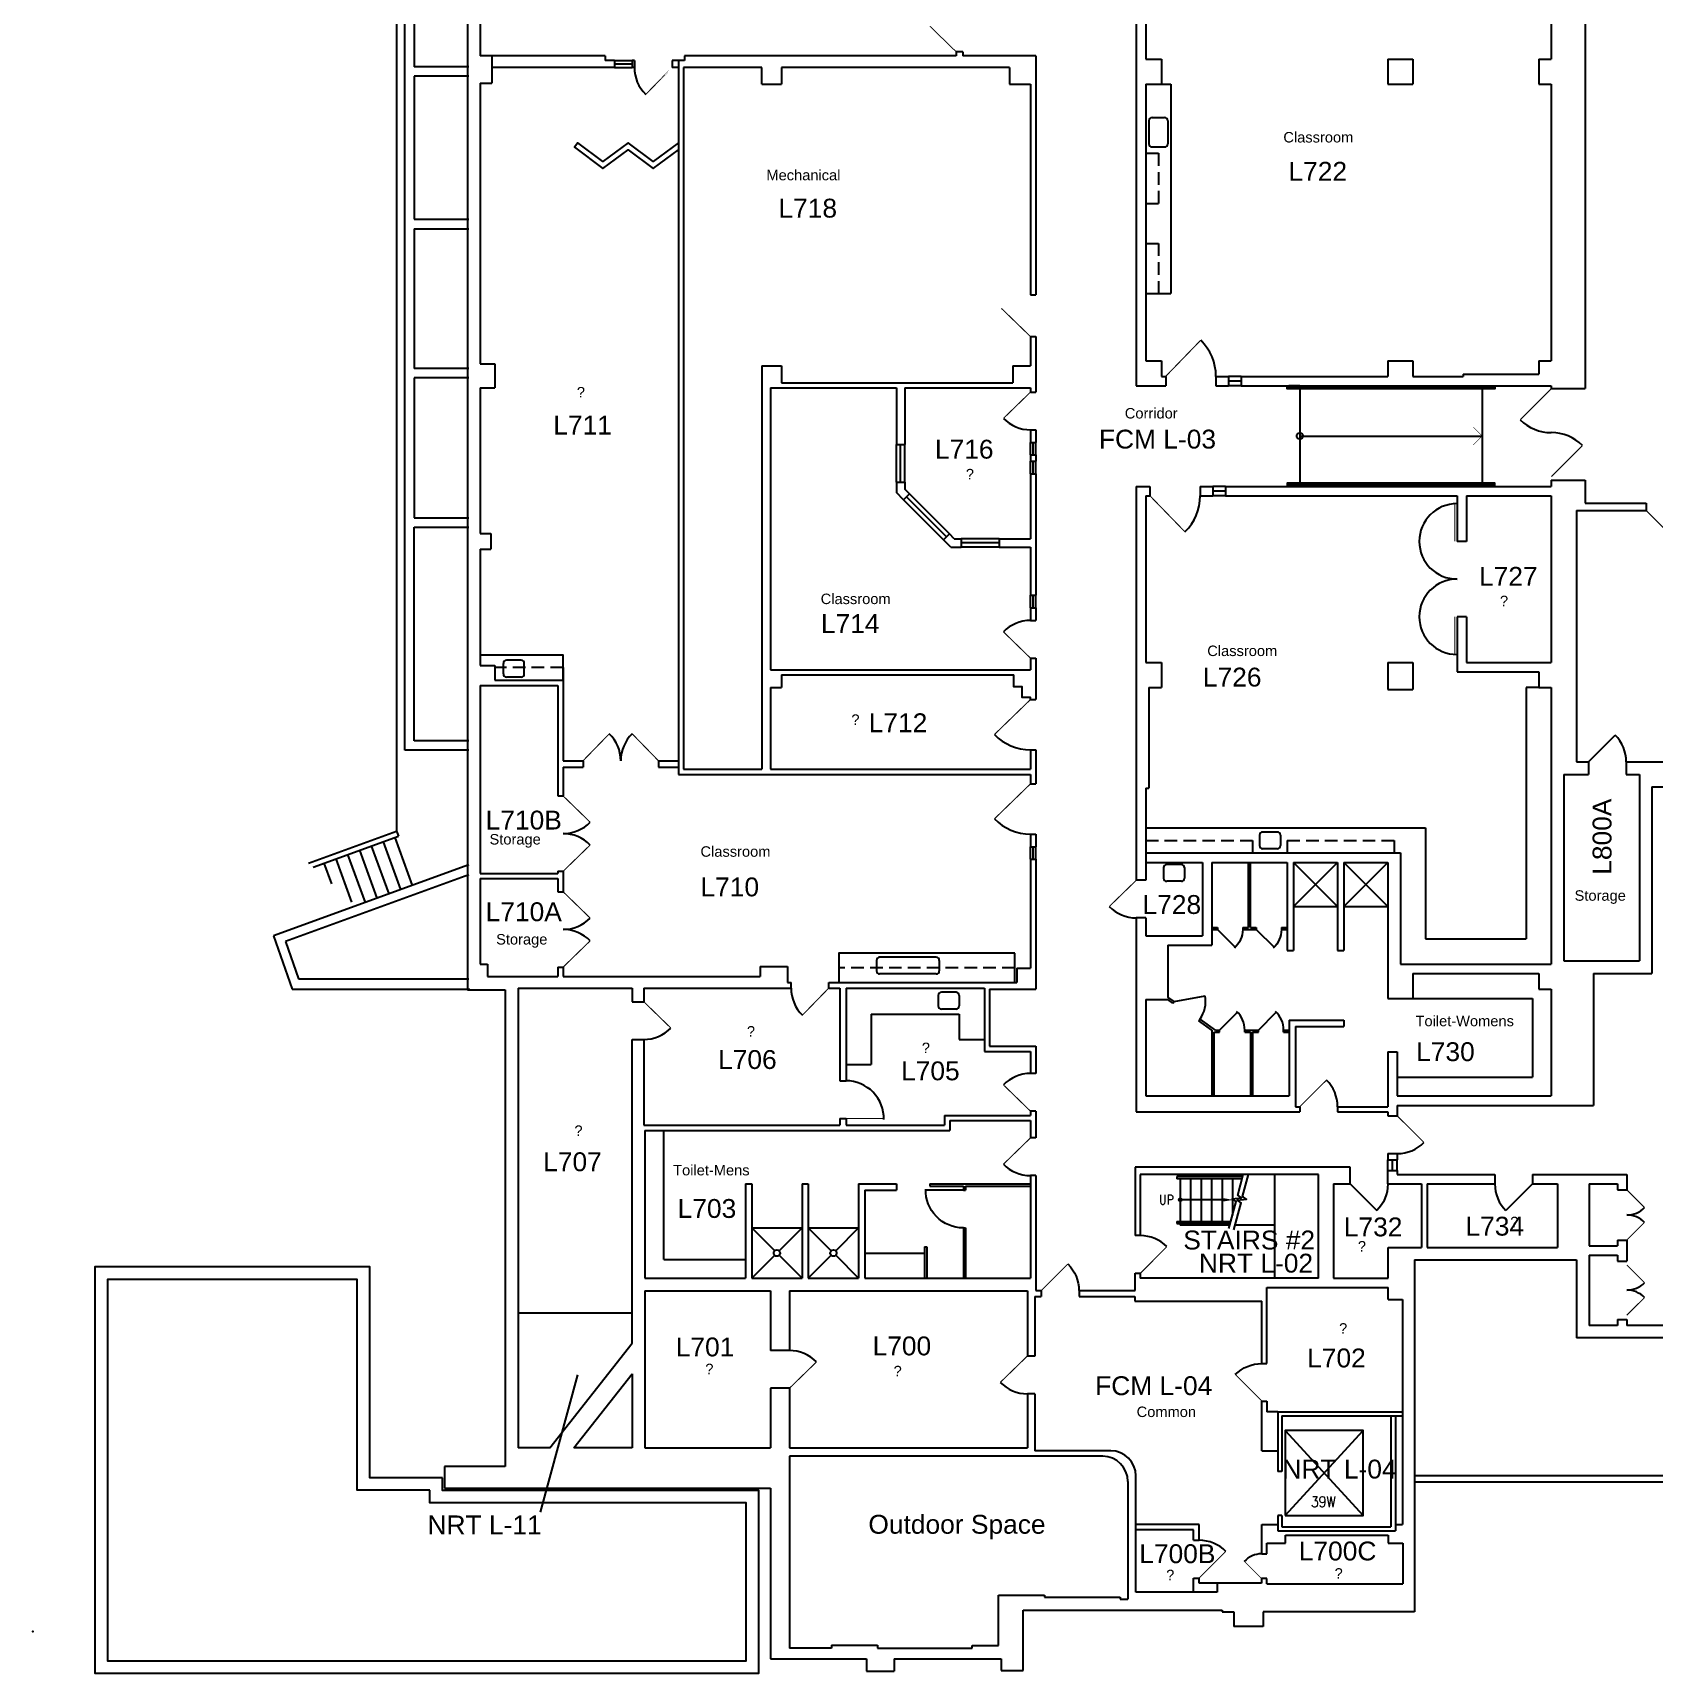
# Model space of a CAD drawing. Extents: x 1029 to 5193, y 49 to 3217.
# Drawn here: x 1032 to 2579, y 768 to 2334 of the extents above; entities that cross this region are included whole.
import ezdxf

# ---------------------------------------------------------------- set-up
doc = ezdxf.new("R2010")
doc.units = 0
doc.header["$LTSCALE"] = 96
doc.header["$MEASUREMENT"] = 0
doc.linetypes.add('HIDDEN2', pattern=[0.1875, 0.125, -0.0625])
doc.layers.get('0').update_dxf_attribs({"linetype": 'CONTINUOUS'})
for name, color, linetype in [('A-ANNO-TEXT', 4, 'CONTINUOUS'), ('A-ANNO-TEXT-CTC', 181, 'CONTINUOUS'), ('A-CASE-OVHD', 3, 'HIDDEN2'), ('A-DOOR', 2, 'CONTINUOUS'), ('A-FLOR-CASE', 3, 'CONTINUOUS'), ('A-FLOR-SHFT', 1, 'CONTINUOUS'), ('A-FLOR-STRS', 2, 'CONTINUOUS'), ('A-GLAZ', 2, 'CONTINUOUS'), ('A-WALL-FULL', 6, 'CONTINUOUS'), ('A-WALL-SILL', 1, 'CONTINUOUS'), ('L-EXTERIOR', 8, 'CONTINUOUS'), ('P-FIXT', 2, 'CONTINUOUS')]:
    doc.layers.add(name, color=color, linetype=linetype)
doc.layers.add('A-NPLT', color=15, linetype='CONTINUOUS', plot=False)
doc.styles.add('ARIAL', font='arial.ttf')
doc.styles.add('PP-FPLL-unverified$0$STANDARD', font='ROMANS.shx', dxfattribs={"width": 0.85})
doc.styles.get("Standard").update_dxf_attribs({"font": 'ROMANS.shx', "width": 0.85})

# ---------------------------------------------------------------- blocks, each defined once
blk = doc.blocks.new('45S1')
blk.add_line((-0.5, 0), (0.207, 0.707))
blk.add_arc((-0.5, 0), 1, 0, 47.72631)
blk = doc.blocks.new('PP-FPLL-unverified$0$90S1')
blk.add_line((-0.5, 0), (0.207, 0.707))
blk.add_arc((-0.5, 0), 1, 0, 45)
blk = doc.blocks.new('PP-FPLL-unverified$0$45S1')
blk.add_line((-0.5, 0), (0.207, 0.707))
blk.add_arc((-0.5, 0), 1, 0, 47.72631)
blk = doc.blocks.new('90S1')
blk.add_line((-0.5, 0), (-0.5, 1))
blk.add_arc((-0.5, 0), 1, 0, 91.707)
blk = doc.blocks.new('DOOR')
at = {"const_width": 0.0278}
blk.add_lwpolyline([(0, 0), (-0.707, 0.707)], dxfattribs=at)
blk.add_arc((0, 0), 1, 135, 180)

msp = doc.modelspace()

# ---------------------------------------------------------------- linework, layer by layer
at = {"layer": 'A-ANNO-TEXT'}
for p, q in [((2241, 1949.3), (2415, 1949.3)), ((2166.8, 1220.2), (2126.8, 1220.2))]:
    msp.add_line(p, q, dxfattribs=at)
at = {"layer": 'A-ANNO-TEXT', "const_width": 0.388}
msp.add_lwpolyline([(2406.5, 1957.8), (2415, 1949.3), (2406.5, 1940.8)], dxfattribs=at)
at = {"layer": 'A-ANNO-TEXT'}
for centre, radius in [((2241, 1949.3), 3), ((2126.8, 1220.2), 1.44)]:
    msp.add_circle(centre, radius, dxfattribs=at)
msp.add_solid([(2166.7, 1218.4), (2166.7, 1222), (2177.5, 1220.1)], dxfattribs=at)
at = {"layer": 'A-ANNO-TEXT-CTC'}
msp.add_line((1516.3, 922.1), (1552.1, 1053.2), dxfattribs=at)
at = {"layer": 'A-CASE-OVHD'}
for p, q in [((2094, 2219.3), (2106, 2219.3)), ((2106, 2219.3), (2106, 2171.3)), ((2094, 2171.3), (2106, 2171.3)), ((2094, 2133.3), (2106, 2133.3)), ((2106, 2133.3), (2106, 2085.3)), ((2094, 2085.3), (2106, 2085.3)), ((1538, 1728.3), (1538, 1716.3)), ((2094, 1563.3), (2196, 1563.3)), ((2196, 1563.3), (2196, 1551.3)), ((2229, 1563.3), (2331, 1563.3)), ((2229, 1563.3), (2229, 1551.3)), ((2331, 1563.3), (2331, 1551.3)), ((1969, 1441.8), (1801, 1441.8))]:
    msp.add_line(p, q, dxfattribs=at)
msp.add_lwpolyline([(1538, 1728.3), (1473, 1728.3)], dxfattribs=at)
at = {"layer": 'A-DOOR'}
msp.add_line((2516.5, 1638.3), (2542, 1663.8), dxfattribs=at)
for points, format in [([(1913, 2352.3, 0, 0, 0.223648), (1888, 2340.6, 0.9, 0.9, 0), (1913, 2316.3, 0, 0, 0)], "xyseb"), ([(1606, 2301.3, 0.202787), (1616.9, 2275.5, 0.202787)], "xyb"), ([(1984, 2084.3, 0, 0, 0.223648), (1956.3, 2071.2, 1, 1, 0), (1984, 2044.3, 0, 0, 0)], "xyseb"), ([(1958.2, 1966.2, 0.202787), (1984, 1955.3)], "xyb"), ([(2451.3, 1964.9, 0.198912), (2481, 1952.6)], "xyb"), ([(2510.7, 1940.3, 0.198912), (2481, 1952.6)], "xyb"), ([(1984, 1773.3, 0.202787), (1958.2, 1762.4)], "xyb"), ([(2059.2, 1500.2, 0.202787), (2085, 1489.3)], "xyb"), ([(1615, 1373.3, 0.202787), (1640.8, 1384.2)], "xyb"), ([(1844, 1296.7, 0.422967), (1808, 1333.8)], "xyb"), ([(1984, 1340.8, 0.202787), (1958.2, 1329.9)], "xyb"), ([(2277, 1309.1, 0.198912), (2266.5, 1334.5)], "xyb"), ([(2334, 1264.3, 0.198912), (2359.5, 1274.9)], "xyb"), ([(1958.2, 1254.2, 0.202787), (1984, 1243.3)], "xyb"), ([(2114.2, 1175.5, 0.198912), (2088.8, 1186)], "xyb"), ([(1779.8, 1065.4, 0.202787), (1754, 1076.3)], "xyb"), ([(1955.2, 1045.9, 0.202787), (1981, 1035)], "xyb"), ([(2204.5, 882.3, 0.196534), (2188, 875)], "xyb")]:
    msp.add_lwpolyline(points, format=format, dxfattribs=at)
at = {"layer": 'A-DOOR', "const_width": 1}
msp.add_lwpolyline([(1642, 2301.3), (1616.9, 2275.5)], close=True, dxfattribs=at)
at = {"layer": 'A-DOOR'}
for points, const_width in [([(2113, 2006.3), (2146.4, 2040.8)], 1), ([(1984, 1991.3), (1958.2, 1966.2)], 1), ([(2481, 1994.6), (2451.3, 1964.9)], 1.17), ([(2481, 1910.6), (2510.7, 1940.3)], 1.17), ([(2098, 1892.3), (2131.4, 1857.9)], 1), ([(2388.8, 1848.8), (2388.8, 1884.8)], 1), ([(2571.4, 1878.3), (2596.9, 1852.9)], 1), ([(2388.8, 1776.8), (2388.8, 1740.8)], 1), ([(1984, 1737.3), (1958.2, 1762.4)], 1), ([(1984, 1697.8), (1949.6, 1664.4)], 1), ([(1557, 1639.3), (1582.1, 1665.1)], 1), ([(1629, 1639.3), (1603.9, 1665.1)], 1), ([(1984, 1617.3), (1949.6, 1583.9)], 1), ([(1538, 1605.8), (1563.8, 1580.7)], 1), ([(1538, 1533.8), (1563.8, 1558.9)], 1), ([(2085, 1525.3), (2059.2, 1500.2)], 1), ([(1538, 1514.3), (1563.8, 1489.2)], 1), ([(1538, 1442.3), (1563.8, 1467.4)], 1), ([(1615, 1409.3), (1640.8, 1384.2)], 1), ([(1791.5, 1422.3), (1766.4, 1396.5)], 1), ([(2241, 1309.1), (2266.5, 1334.5)], 1), ([(1984, 1304.8), (1958.2, 1329.9)], 1), ([(2334, 1300.3), (2359.5, 1274.9)], 1), ([(1808, 1297.8), (1844, 1297.8)], 1), ([(1984, 1279.3), (1958.2, 1254.2)], 1), ([(2553, 1229.7), (2570, 1212.8)], 1), ([(2553, 1181.7), (2570, 1198.7)], 1), ([(2088.8, 1150), (2114.2, 1175.5)], 1), ([(2553, 1158), (2570, 1141)], 1), ([(2553, 1110), (2570, 1126.9)], 1), ([(1754, 1040.3), (1779.8, 1065.4)], 1), ([(1981, 1071), (1955.2, 1045.9)], 1), ([(2204.5, 858.5), (2187.6, 875.4)], 0.662)]:
    msp.add_lwpolyline(points, dxfattribs=dict(at, const_width=const_width))
for centre, radius, start, end in [((2113, 2006.3), 48, 0, 45.8535), ((2098, 1892.3), 48, 314.1465, 0), ((2391, 1848.8), 36, 90, 270), ((2391, 1776.8), 36, 90, 270), ((1557, 1639.3), 36, 0, 45.8535), ((1629, 1639.3), 36, 134.1465, 180), ((1984, 1697.8), 48, 224.1465, 270), ((2516.5, 1638.3), 36, 0, 45), ((1984, 1617.3), 48, 224.1465, 270), ((1538, 1605.8), 36, 270, 315.8535), ((1538, 1533.8), 36, 44.1465, 90), ((1538, 1514.3), 36, 270, 315.8535), ((1538, 1442.3), 36, 44.1465, 90), ((1791.5, 1422.3), 36, 180, 225.8535), ((2553, 1229.7), 24, 270, 315), ((2553, 1181.7), 24, 45, 90), ((2553, 1158), 24, 270, 315), ((2553, 1110), 24, 45, 90)]:
    msp.add_arc(centre, radius, start, end, dxfattribs=at)
at = {"layer": 'A-FLOR-CASE'}
for p, q in [((2109, 2285.3), (2118, 2285.3)), ((2118, 2285.3), (2118, 2085.3)), ((2094, 2085.3), (2118, 2085.3)), ((2457, 1709.3), (2457, 1469.3)), ((2469, 1709.3), (2457, 1709.3)), ((2094, 1575.3), (2361, 1575.3)), ((2361, 1575.3), (2361, 1469.3)), ((2361, 1469.3), (2457, 1469.3)), ((2349, 1412.3), (2463, 1412.3)), ((2463, 1412.3), (2463, 1337.3)), ((1832, 1397.3), (1916, 1397.3)), ((1832, 1397.3), (1832, 1349.3)), ((1916, 1397.3), (1916, 1373.3)), ((1916, 1373.3), (1940, 1373.3)), ((1808, 1349.3), (1832, 1349.3)), ((2334, 1337.3), (2463, 1337.3)), ((1634, 1163.3), (1634, 1286.3)), ((1634, 1163.3), (1712, 1163.3)), ((1826, 1169.3), (1883, 1169.3))]:
    msp.add_line(p, q, dxfattribs=at)
msp.add_lwpolyline([(1538, 1716.3), (1538, 1740.3), (1459, 1740.3)], dxfattribs=at)
msp.add_lwpolyline([(1969, 1455.8), (1801, 1455.8), (1801, 1427.8), (1969, 1427.8)], close=True, dxfattribs=at)
at = {"layer": 'A-FLOR-SHFT'}
for p, q in [((2226.9, 999.9), (2301.6, 918.9)), ((2226.9, 918.9), (2301.6, 999.9))]:
    msp.add_line(p, q, dxfattribs=at)
msp.add_lwpolyline([(2226.9, 918.9), (2301.6, 918.9), (2301.6, 999.9), (2226.9, 999.9)], close=True, dxfattribs=at)
at = {"layer": 'A-FLOR-STRS'}
for p, q in [((2241, 1997.3), (2241, 1901.3)), ((2415, 1997.3), (2415, 1901.3)), ((2123.8, 1242.3), (2123.8, 1240.3)), ((2186.4, 1242.3), (2123.8, 1242.3)), ((2185.9, 1240.3), (2123.8, 1240.3)), ((2126.8, 1244.3), (2126.8, 1242.3)), ((2126.8, 1240.3), (2126.8, 1199.5)), ((2136.8, 1244.3), (2136.8, 1242.3)), ((2136.8, 1240.3), (2136.8, 1199.5)), ((2146.8, 1244.3), (2146.8, 1242.3)), ((2146.8, 1240.3), (2146.8, 1199.5)), ((2156.8, 1244.3), (2156.8, 1242.3)), ((2156.8, 1240.3), (2156.8, 1199.5)), ((2166.8, 1244.3), (2166.8, 1242.3)), ((2166.8, 1240.3), (2166.8, 1199.5)), ((2176.8, 1244.3), (2176.8, 1242.3)), ((2176.8, 1240.3), (2176.8, 1205.5)), ((2216.8, 1244.3), (2216.8, 1145.3)), ((2186.8, 1223), (2186.8, 1223.8)), ((2123.8, 1199.5), (2123.8, 1197.5)), ((2123.8, 1199.5), (2175.1, 1199.5)), ((2123.8, 1197.5), (2174.7, 1197.5)), ((2126.8, 1197.5), (2126.8, 1196)), ((2174.3, 1196), (2126.8, 1196)), ((2136.8, 1197.5), (2136.8, 1196)), ((2146.8, 1197.5), (2146.8, 1196)), ((2156.8, 1197.5), (2156.8, 1196)), ((2166.8, 1197.5), (2166.8, 1196)), ((2216.8, 1196), (2179.3, 1196))]:
    msp.add_line(p, q, dxfattribs=at)
for points in [[(2427, 1997.3), (2427, 1994.3), (2229, 1994.3), (2229, 1997.3), (2229, 1997.3)], [(2241, 1997.3), (2230.5, 1997.3), (2230.5, 1995.8), (2425.5, 1995.8), (2425.5, 1997.3)], [(2427, 1901.3), (2427, 1904.3), (2229, 1904.3), (2229, 1901.3), (2229, 1901.3)], [(2241, 1901.3), (2230.5, 1901.3), (2230.5, 1902.8), (2425.5, 1902.8), (2425.5, 1901.3)], [(2173.4, 1192.8), (2180.2, 1218.7), (2176.6, 1221.2), (2185.4, 1222), (2181.8, 1224.5), (2186.9, 1244.3)], [(2178.1, 1191.4), (2184.9, 1217.3), (2181.3, 1219.8), (2190, 1220.7), (2186.4, 1223.2), (2192, 1244.3)]]:
    msp.add_lwpolyline(points, dxfattribs=at)
at = {"layer": 'A-GLAZ'}
for p, q in [((1587, 2304.6), (1604, 2304.6)), ((2185, 2001.8), (2173, 2001.8)), ((1986.5, 1931.3), (1986.5, 1943.3)), ((1860, 1905.3), (1860, 1941.3)), ((1986.5, 1913.3), (1986.5, 1925.3)), ((2170, 1896.8), (2158, 1896.8)), ((1903.9, 1853), (1865.7, 1891.2)), ((1954, 1847.3), (1918, 1847.3)), ((1986.5, 1785.3), (1986.5, 1797.3)), ((1986.5, 1545.3), (1986.5, 1557.3)), ((2329.5, 1248.3), (2329.5, 1258.3))]:
    msp.add_line(p, q, dxfattribs=at)
at = {"layer": 'A-NPLT'}
msp.add_point((1032, 808), dxfattribs=at)
at = {"layer": 'A-WALL-FULL'}
for p, q in [((2513.2, 2557.6), (2513.2, 1994.6)), ((1446.8, 2549.8), (1446.8, 1420.5)), ((1459, 2521.3), (1459, 2312.3)), ((2085, 2415.8), (2085, 1997.3)), ((2094, 2415.8), (2094, 2309.3)), ((2481, 2415.8), (2481, 2309.3)), ((1470, 2312.3), (1459, 2312.3)), ((1470, 2312.3), (1470, 2286.3)), ((1578, 2312.3), (1470, 2312.3)), ((1578, 2312.3), (1578, 2307.8)), ((1587, 2307.8), (1578, 2307.8)), ((1587, 2307.8), (1587, 2301.3)), ((1604, 2307.8), (1604, 2301.3)), ((1606, 2307.8), (1604, 2307.8)), ((1606, 2307.8), (1606, 2301.3)), ((1642, 2307.8), (1642, 2301.3)), ((1648, 2307.8), (1642, 2307.8)), ((1648, 2307.8), (1648, 1626.3)), ((1654, 2307.8), (1648, 2307.8)), ((1654, 2312.3), (1654, 2307.8)), ((1913, 2312.3), (1654, 2312.3)), ((1919.5, 2316.3), (1913, 2316.3)), ((1913, 2316.3), (1913, 2312.3)), ((1919.5, 2316.3), (1919.5, 2312.3)), ((1989, 2312.3), (1919.5, 2312.3)), ((1989, 2312.3), (1989, 2084.3)), ((2094, 2309.3), (2109, 2309.3)), ((2109, 2309.3), (2109, 2285.3)), ((2325, 2309.3), (2325, 2285.3)), ((2325, 2309.3), (2349, 2309.3)), ((2349, 2309.3), (2349, 2285.3)), ((2469, 2309.3), (2481, 2309.3)), ((2469, 2309.3), (2469, 2285.3)), ((1587, 2301.3), (1470, 2301.3)), ((1606, 2301.3), (1604, 2301.3)), ((1648, 2301.3), (1642, 2301.3)), ((1653, 2301.3), (1653, 1631.3)), ((1727.5, 2301.3), (1653, 2301.3)), ((1727.5, 2285.3), (1727.5, 2301.3)), ((1746.5, 2301.3), (1746.5, 2285.3)), ((1964, 2301.3), (1746.5, 2301.3)), ((1964, 2301.3), (1964, 2285.3)), ((1459, 2286.3), (1470, 2286.3)), ((1459, 2286.3), (1459, 2018.3)), ((1727.5, 2285.3), (1746.5, 2285.3)), ((1964, 2285.3), (1984, 2285.3)), ((1984, 2285.3), (1984, 2084.3)), ((2094, 2285.3), (2109, 2285.3)), ((2094, 2285.3), (2094, 2021.3)), ((2325, 2285.3), (2349, 2285.3)), ((2469, 2285.3), (2481, 2285.3)), ((2481, 2285.3), (2481, 2021.3)), ((1984, 2084.3), (1989, 2084.3)), ((1984, 2044.3), (1989, 2044.3)), ((1984, 2044.3), (1984, 2016.3)), ((1989, 2044.3), (1989, 1991.3)), ((2094, 2021.3), (2109, 2021.3)), ((2109, 2021.3), (2109, 2006.3)), ((2325, 2021.3), (2349, 2021.3)), ((2325, 2021.3), (2325, 2006.3)), ((2349, 2021.3), (2349, 2006.3)), ((2469, 2021.3), (2469, 2008.3)), ((2469, 2021.3), (2481, 2021.3)), ((1459, 2018.3), (1473, 2018.3)), ((1473, 2018.3), (1473, 1995.3)), ((1727.5, 2016.3), (1746.5, 2016.3)), ((1727.5, 2016.3), (1727.5, 1631.3)), ((1746.5, 2016.3), (1746.5, 2000.3)), ((1967, 2016.3), (1967, 2000.3)), ((1967, 2016.3), (1984, 2016.3)), ((2109, 2006.3), (2113, 2006.3)), ((2113, 2006.3), (2113, 1997.3)), ((2161, 2006.3), (2161, 1997.3)), ((2161, 2006.3), (2173, 2006.3)), ((2173, 2006.3), (2173, 1997.3)), ((2185, 2006.3), (2185, 1997.3)), ((2185, 2006.3), (2325, 2006.3)), ((2349, 2006.3), (2397, 2006.3)), ((2397, 2008.3), (2397, 2006.3)), ((2397, 2008.3), (2469, 2008.3)), ((1459, 1995.3), (1473, 1995.3)), ((1459, 1995.3), (1459, 1856.3)), ((1736, 1995.3), (1856, 1995.3)), ((1736, 1995.3), (1736, 1726.3)), ((1746.5, 2000.3), (1967, 2000.3)), ((1856, 1995.3), (1856, 1941.3)), ((1864, 1995.3), (1864, 1941.3)), ((1864, 1995.3), (1984, 1995.3)), ((1984, 1995.3), (1984, 1991.3)), ((1984, 1991.3), (1989, 1991.3)), ((2085, 1997.3), (2113, 1997.3)), ((2161, 1997.3), (2173, 1997.3)), ((2185, 1997.3), (2481, 1997.3)), ((2481, 1997.3), (2481, 1994.6)), ((2481, 1994.6), (2513.2, 1994.6)), ((1984, 1955.3), (1989, 1955.3)), ((1984, 1955.3), (1984, 1943.3)), ((1984, 1943.3), (1989, 1943.3)), ((1989, 1955.3), (1989, 1943.3)), ((1856, 1941.3), (1864, 1941.3)), ((1984, 1931.3), (1989, 1931.3)), ((1984, 1931.3), (1984, 1925.3)), ((1989, 1931.3), (1989, 1925.3)), ((1984, 1925.3), (1989, 1925.3)), ((1984, 1913.3), (1989, 1913.3)), ((1984, 1913.3), (1984, 1851.3)), ((1989, 1913.3), (1989, 1797.3)), ((1856, 1905.3), (1864, 1905.3)), ((1856, 1905.3), (1856, 1895.3)), ((1862.9, 1888.4), (1856, 1895.3)), ((1864, 1905.3), (1864, 1898.6)), ((1868.6, 1894.1), (1864, 1898.6)), ((2085, 1901.3), (2085, 1525.3)), ((2085, 1901.3), (2098, 1901.3)), ((2098, 1901.3), (2098, 1892.3)), ((2146, 1901.3), (2146, 1892.3)), ((2146, 1901.3), (2158, 1901.3)), ((2158, 1901.3), (2158, 1892.3)), ((2170, 1901.3), (2170, 1892.3)), ((2170, 1901.3), (2481, 1901.3)), ((2481, 1907.3), (2481, 1901.3)), ((2481, 1907.3), (2513.2, 1907.3)), ((2513.2, 1907.3), (2513.2, 1885.3)), ((1868.6, 1894.1), (1862.9, 1888.4)), ((2094, 1892.3), (2098, 1892.3)), ((2094, 1892.3), (2094, 1733.3)), ((2146, 1892.3), (2158, 1892.3)), ((2170, 1892.3), (2391, 1892.3)), ((2391, 1892.3), (2391, 1848.8)), ((2400, 1892.3), (2400, 1848.8)), ((2400, 1892.3), (2481, 1892.3)), ((2481, 1892.3), (2481, 1733.3)), ((2513.2, 1885.3), (2571.4, 1885.3)), ((2571.4, 1885.3), (2571.4, 1878.3)), ((2505, 1878.3), (2571.4, 1878.3)), ((2505, 1878.3), (2505, 1638.3)), ((1459, 1856.3), (1469, 1856.3)), ((1469, 1856.3), (1469, 1841.3)), ((1906.7, 1855.9), (1901.1, 1850.2)), ((1908, 1843.3), (1901.1, 1850.2)), ((1911.3, 1851.3), (1906.7, 1855.9)), ((1911.3, 1851.3), (1918, 1851.3)), ((1918, 1851.3), (1918, 1843.3)), ((1954, 1851.3), (1984, 1851.3)), ((1954, 1851.3), (1954, 1843.3)), ((2400, 1848.8), (2391, 1848.8)), ((1459, 1841.3), (1469, 1841.3)), ((1459, 1841.3), (1459, 1730.3)), ((1908, 1843.3), (1918, 1843.3)), ((1954, 1843.3), (1984, 1843.3)), ((1984, 1843.3), (1984, 1797.3)), ((1984, 1797.3), (1989, 1797.3)), ((1984, 1785.3), (1989, 1785.3)), ((1984, 1785.3), (1984, 1773.3)), ((1989, 1785.3), (1989, 1773.3)), ((1984, 1773.3), (1989, 1773.3)), ((2400, 1776.8), (2391, 1776.8)), ((2391, 1776.8), (2391, 1724.3)), ((2400, 1776.8), (2400, 1733.3)), ((1459, 1730.3), (1473, 1730.3)), ((1473, 1730.3), (1473, 1716.3)), ((1736, 1726.3), (1984, 1726.3)), ((1984, 1737.3), (1989, 1737.3)), ((1984, 1737.3), (1984, 1726.3)), ((1989, 1737.3), (1989, 1697.8)), ((2094, 1733.3), (2109, 1733.3)), ((2109, 1733.3), (2109, 1709.3)), ((2325, 1733.3), (2325, 1707.3)), ((2325, 1733.3), (2349, 1733.3)), ((2349, 1733.3), (2349, 1707.3)), ((2391, 1724.3), (2469, 1724.3)), ((2400, 1733.3), (2481, 1733.3)), ((2469, 1724.3), (2469, 1709.3)), ((1459, 1711.3), (1459, 1531.8)), ((1459, 1711.3), (1533, 1711.3)), ((1473, 1716.3), (1538, 1716.3)), ((1533, 1711.3), (1533, 1605.8)), ((1538, 1716.3), (1538, 1639.3)), ((1736, 1709.3), (1746.5, 1709.3)), ((1736, 1709.3), (1736, 1631.3)), ((1746.5, 1721.3), (1746.5, 1709.3)), ((1746.5, 1721.3), (1968, 1721.3)), ((2097, 1709.3), (2109, 1709.3)), ((2097, 1709.3), (2097, 1613.3)), ((2325, 1707.3), (2349, 1707.3)), ((2469, 1709.3), (2481, 1709.3)), ((2481, 1709.3), (2481, 1445.3)), ((1984, 1697.8), (1989, 1697.8)), ((1984, 1649.8), (1984, 1631.3)), ((1984, 1649.8), (1989, 1649.8)), ((1989, 1649.8), (1989, 1617.3)), ((1538, 1639.3), (1557, 1639.3)), ((1538, 1633.3), (1557, 1633.3)), ((1538, 1633.3), (1538, 1605.8)), ((1557, 1639.3), (1557, 1633.3)), ((1629, 1639.3), (1629, 1633.3)), ((1629, 1639.3), (1648, 1639.3)), ((1629, 1633.3), (1648, 1633.3)), ((1653, 1631.3), (1727.5, 1631.3)), ((1736, 1631.3), (1984, 1631.3)), ((2505, 1638.3), (2516.5, 1638.3)), ((2516.5, 1638.3), (2516.5, 1626.3)), ((2552.5, 1638.3), (3034, 1638.3)), ((2552.5, 1638.3), (2552.5, 1626.3)), ((1648, 1626.3), (1984, 1626.3)), ((1984, 1626.3), (1984, 1617.3)), ((1984, 1617.3), (1989, 1617.3)), ((2094, 1613.3), (2094, 1538.3)), ((2094, 1613.3), (2097, 1613.3)), ((2493, 1626.3), (2516.5, 1626.3)), ((2493, 1626.3), (2493, 1448.3)), ((2552.5, 1626.3), (2565, 1626.3)), ((2565, 1626.3), (2565, 1448.3)), ((2577, 1614.3), (3007.2, 1614.3)), ((2577, 1614.3), (2577, 1436.3)), ((1533, 1605.8), (1538, 1605.8)), ((1984, 1569.3), (1989, 1569.3)), ((1984, 1569.3), (1984, 1557.3)), ((1989, 1569.3), (1989, 1557.3)), ((1984, 1557.3), (1989, 1557.3)), ((2094, 1551.3), (2337, 1551.3)), ((2337, 1551.3), (2337, 1445.3)), ((1984, 1545.3), (1989, 1545.3)), ((1984, 1545.3), (1984, 1441.3)), ((1989, 1545.3), (1989, 1421.3)), ((2094, 1542.3), (2148, 1542.3)), ((2094, 1542.3), (2094, 1525.3)), ((2148, 1542.3), (2148, 1472.3)), ((2157, 1542.3), (2157, 1463.3)), ((2157, 1542.3), (2229, 1542.3)), ((2192, 1480.3), (2192, 1542.3)), ((2194, 1480.3), (2194, 1542.3)), ((2229, 1542.3), (2229, 1458.3)), ((2235, 1542.3), (2235, 1458.3)), ((2235, 1542.3), (2277, 1542.3)), ((2277, 1542.3), (2277, 1458.3)), ((2283, 1542.3), (2283, 1458.3)), ((2283, 1542.3), (2325, 1542.3)), ((2325, 1542.3), (2325, 1412.3)), ((1459, 1531.8), (1533, 1531.8)), ((1459, 1526.8), (1533, 1526.8)), ((1459, 1526.8), (1459, 1445.3)), ((1533, 1533.8), (1533, 1531.8)), ((1533, 1533.8), (1538, 1533.8)), ((1533, 1526.8), (1533, 1514.3)), ((1538, 1533.8), (1538, 1514.3)), ((2094, 1525.3), (2085, 1525.3)), ((1533, 1514.3), (1538, 1514.3)), ((2094, 1489.3), (2085, 1489.3)), ((2085, 1489.3), (2085, 1304.3)), ((2094, 1489.3), (2094, 1472.3)), ((2094, 1472.3), (2148, 1472.3)), ((2157, 1480.3), (2162.5, 1480.3)), ((2157, 1478.3), (2162.5, 1478.3)), ((2162.5, 1480.3), (2162.5, 1478.3)), ((2186.5, 1480.3), (2192, 1480.3)), ((2186.5, 1480.3), (2186.5, 1478.3)), ((2186.5, 1478.3), (2199.5, 1478.3)), ((2194, 1480.3), (2199.5, 1480.3)), ((2199.5, 1480.3), (2199.5, 1478.3)), ((2223.5, 1480.3), (2229, 1480.3)), ((2223.5, 1480.3), (2223.5, 1478.3)), ((2223.5, 1478.3), (2229, 1478.3)), ((2115, 1463.3), (2157, 1463.3)), ((2115, 1463.3), (2115, 1413.7)), ((2229, 1458.3), (2235, 1458.3)), ((2277, 1458.3), (2283, 1458.3)), ((1459, 1445.3), (1466, 1445.3)), ((1466, 1445.3), (1466, 1433.3)), ((1533, 1442.3), (1533, 1433.3)), ((1533, 1442.3), (1538, 1442.3)), ((1538, 1442.3), (1538, 1433.3)), ((1726, 1442.8), (1752, 1442.8)), ((1726, 1442.8), (1726, 1433.3)), ((1752, 1442.8), (1752, 1427.8)), ((1971, 1441.3), (1971, 1427.8)), ((1971, 1441.3), (1984, 1441.3)), ((2337, 1445.3), (2481, 1445.3)), ((2493, 1448.3), (2565, 1448.3)), ((1466, 1433.3), (1533, 1433.3)), ((1538, 1433.3), (1726, 1433.3)), ((1752, 1427.8), (1755.5, 1427.8)), ((1755.5, 1422.3), (1755.5, 1427.8)), ((1791.5, 1427.8), (1971, 1427.8)), ((1791.5, 1422.3), (1791.5, 1427.8)), ((2349, 1436.3), (2469, 1436.3)), ((2349, 1436.3), (2349, 1412.3)), ((2469, 1436.3), (2469, 1421.3)), ((2521.2, 1436.3), (2577, 1436.3)), ((2521.2, 1436.3), (2521.2, 1310.3)), ((1446.8, 1420.5), (1482.8, 1420.5)), ((1482.8, 1420.5), (1482.8, 965.5)), ((1495, 1422.3), (1495, 983.3)), ((1495, 1422.3), (1604, 1422.3)), ((1604, 1422.3), (1604, 1409.3)), ((1615, 1422.3), (1615, 1409.3)), ((1615, 1422.3), (1755.5, 1422.3)), ((1791.5, 1422.3), (1802, 1422.3)), ((1802, 1422.3), (1802, 1333.8)), ((1808, 1422.3), (1808, 1333.8)), ((1808, 1422.3), (1940, 1422.3)), ((1940, 1422.3), (1940, 1361.8)), ((1945, 1421.3), (1945, 1366.8)), ((1945, 1421.3), (1989, 1421.3)), ((2094, 1411.3), (2115, 1411.3)), ((2094, 1411.3), (2094, 1319.3)), ((2121.1, 1409.5), (2115, 1413.7)), ((2119.9, 1407.9), (2115, 1411.3)), ((2119.9, 1407.9), (2121.1, 1409.5)), ((2325, 1412.3), (2349, 1412.3)), ((2469, 1421.3), (2481, 1421.3)), ((2481, 1421.3), (2481, 1319.3)), ((1604, 1409.3), (1615, 1409.3)), ((2144.6, 1390.9), (2145.8, 1392.5)), ((2157, 1382.3), (2144.6, 1390.9)), ((2160.5, 1382.3), (2145.8, 1392.5)), ((2157, 1382.3), (2157, 1319.3)), ((2159, 1380.3), (2164.5, 1380.3)), ((2159, 1380.3), (2159, 1319.3)), ((2160.5, 1382.3), (2164.5, 1382.3)), ((2164.5, 1380.3), (2164.5, 1382.3)), ((2188.5, 1382.3), (2201.5, 1382.3)), ((2188.5, 1380.3), (2188.5, 1382.3)), ((2188.5, 1380.3), (2194, 1380.3)), ((2194, 1380.3), (2194, 1319.3)), ((2196, 1380.3), (2201.5, 1380.3)), ((2196, 1380.3), (2196, 1319.3)), ((2201.5, 1380.3), (2201.5, 1382.3)), ((2225.5, 1382.3), (2231, 1382.3)), ((2225.5, 1380.3), (2225.5, 1382.3)), ((2225.5, 1380.3), (2231, 1380.3)), ((2231, 1391.8), (2283, 1391.8)), ((2231, 1391.8), (2231, 1319.3)), ((2237, 1385.8), (2283, 1385.8)), ((2237, 1385.8), (2237, 1309.1)), ((2283, 1391.8), (2283, 1385.8)), ((1604, 1083.2), (1604, 1373.3)), ((1604, 1373.3), (1615, 1373.3)), ((1615, 1373.3), (1615, 1291.3)), ((1945, 1366.8), (1989, 1366.8)), ((1989, 1366.8), (1989, 1340.8)), ((1940, 1361.8), (1984, 1361.8)), ((1984, 1361.8), (1984, 1340.8)), ((2325, 1361.3), (2325, 1309.1)), ((2325, 1361.3), (2334, 1361.3)), ((2334, 1361.3), (2334, 1319.3)), ((1802, 1333.8), (1808, 1333.8)), ((1989, 1340.8), (1984, 1340.8)), ((2094, 1319.3), (2231, 1319.3)), ((2334, 1319.3), (2481, 1319.3)), ((1902, 1300.8), (1984, 1300.8)), ((1902, 1300.8), (1902, 1291.3)), ((1989, 1304.8), (1984, 1304.8)), ((1984, 1304.8), (1984, 1300.8)), ((1989, 1304.8), (1989, 1279.3)), ((2085, 1304.3), (2241, 1304.3)), ((2237, 1309.1), (2241, 1309.1)), ((2241, 1309.1), (2241, 1304.3)), ((2277, 1309.1), (2325, 1309.1)), ((2277, 1309.1), (2277, 1304.3)), ((2277, 1304.3), (2325, 1304.3)), ((2325, 1304.3), (2325, 1300.3)), ((2325, 1300.3), (2334, 1300.3)), ((2334, 1310.3), (2334, 1300.3)), ((2334, 1310.3), (2521.2, 1310.3)), ((1615, 1291.3), (1802, 1291.3)), ((1616, 1286.3), (1907, 1286.3)), ((1616, 1286.3), (1616, 1145.3)), ((1802, 1297.8), (1808, 1297.8)), ((1802, 1297.8), (1802, 1291.3)), ((1808, 1297.8), (1808, 1291.3)), ((1808, 1291.3), (1902, 1291.3)), ((1907, 1295.8), (1984, 1295.8)), ((1907, 1295.8), (1907, 1286.3)), ((1984, 1295.8), (1984, 1279.3)), ((1989, 1279.3), (1984, 1279.3)), ((2325, 1264.3), (2334, 1264.3)), ((2325, 1264.3), (2325, 1258.3)), ((2325, 1258.3), (2334, 1258.3)), ((2334, 1264.3), (2334, 1258.3)), ((1989, 1243.3), (1984, 1243.3)), ((1984, 1243.3), (1984, 1145.3)), ((1989, 1243.3), (1989, 1133.5)), ((2289, 1251.2), (2083.8, 1251.2)), ((2083.8, 1251.2), (2083.8, 1186)), ((2088.8, 1244.3), (2088.8, 1186)), ((2258.8, 1244.3), (2088.8, 1244.3)), ((2258.8, 1145.3), (2258.8, 1244.3)), ((2289, 1235.3), (2289, 1251.2)), ((2325, 1248.3), (2334, 1248.3)), ((2325, 1235.3), (2325, 1248.3)), ((2334, 1248.3), (2334, 1244.3)), ((2334, 1244.3), (2427.1, 1244.3)), ((2427.1, 1244.3), (2427.1, 1235.3)), ((2463.1, 1244.3), (2553, 1244.3)), ((2463.1, 1244.3), (2463.1, 1235.3)), ((2553, 1244.3), (2553, 1229.7)), ((1712, 1235.3), (1712, 1145.3)), ((1712, 1235.3), (1718, 1235.3)), ((1718, 1235.3), (1718, 1145.3)), ((1766, 1235.3), (1766, 1145.3)), ((1766, 1235.3), (1772, 1235.3)), ((1772, 1235.3), (1772, 1145.3)), ((1820, 1235.3), (1820, 1145.3)), ((1820, 1235.3), (1856, 1235.3)), ((1826, 1229.3), (1826, 1145.3)), ((1826, 1229.3), (1856, 1229.3)), ((1856, 1235.3), (1856, 1229.3)), ((1888, 1235.3), (1984, 1235.3)), ((1888, 1235.3), (1888, 1233.3)), ((1888, 1233.3), (1920, 1233.3)), ((1920, 1233.3), (1920, 1229.3)), ((1920, 1229.3), (1922, 1229.3)), ((1922, 1233.3), (1922, 1229.3)), ((1922, 1233.3), (1984, 1233.3)), ((2273.2, 1235.3), (2273.2, 1145.3)), ((2273.2, 1235.3), (2289, 1235.3)), ((2325, 1235.3), (2357.1, 1235.3)), ((2357.1, 1235.3), (2357.1, 1174.8)), ((2362.4, 1235.3), (2362.4, 1174.8)), ((2362.4, 1235.3), (2427.1, 1235.3)), ((2463.1, 1235.3), (2487, 1235.3)), ((2487, 1235.3), (2487, 1174.8)), ((2517, 1235.3), (2517, 1176.2)), ((2517, 1235.3), (2544, 1235.3)), ((2544, 1235.3), (2544, 1229.7)), ((2544, 1229.7), (2553, 1229.7)), ((1920, 1193.3), (1920, 1145.3)), ((1922, 1193.3), (1922, 1145.3)), ((1883, 1175.3), (1883, 1145.3)), ((1883, 1175.3), (1885, 1175.3)), ((1885, 1175.3), (1885, 1145.3)), ((2088.8, 1186), (2083.8, 1186)), ((2325.2, 1174.8), (2357.1, 1174.8)), ((2325.2, 1145.3), (2325.2, 1174.8)), ((2362.4, 1174.8), (2487, 1174.8)), ((2517, 1176.2), (2544, 1176.2)), ((2544, 1181.7), (2544, 1176.2)), ((2544, 1181.7), (2553, 1181.7)), ((2553, 1181.7), (2553, 1161.6)), ((2350.5, 1162.8), (2505, 1162.8)), ((2350.5, 1162.8), (2350.5, 826.8)), ((2505, 1162.8), (2505, 1088.3)), ((2517, 1167.2), (2544, 1167.2)), ((2517, 1167.2), (2517, 1100.3)), ((2544, 1167.2), (2544, 1161.6)), ((2544, 1161.6), (2553, 1161.6)), ((1616, 1145.3), (1712, 1145.3)), ((1718, 1145.3), (1766, 1145.3)), ((1772, 1145.3), (1820, 1145.3)), ((1826, 1145.3), (1984, 1145.3)), ((2083.8, 1133.5), (2083.8, 1150)), ((2083.8, 1150), (2088.8, 1150)), ((2088.8, 1150), (2088.8, 1145.3)), ((2258.8, 1145.3), (2088.8, 1145.3)), ((2273.2, 1145.3), (2325.2, 1145.3)), ((1616, 1133.3), (1616, 983.3)), ((1616, 1133.3), (1736, 1133.3)), ((1736, 1133.3), (1736, 1076.3)), ((1754, 1133.3), (1754, 1076.3)), ((1754, 1133.3), (1981, 1133.3)), ((1981, 1133.3), (1981, 1071)), ((1988.1, 1127.8), (1994.2, 1127.8)), ((1988.1, 1127.8), (1988.1, 1071)), ((1989, 1133.5), (1994.2, 1133.5)), ((1994.2, 1133.5), (1994.2, 1127.8)), ((2030.5, 1133.5), (2030.5, 1127.8)), ((2030.5, 1133.5), (2083.8, 1133.5)), ((2030.5, 1127.8), (2083.6, 1127.8)), ((2083.6, 1127.8), (2083.6, 1123.3)), ((2209.6, 1063.9), (2209.6, 1136.6)), ((2209.6, 1136.6), (2325.2, 1136.6)), ((2209.6, 1063.9), (2209.6, 1136.6)), ((2325.2, 1125.1), (2325.2, 1136.6)), ((1495, 1112.3), (1604, 1112.3)), ((2083.6, 1123.3), (2204.9, 1123.3)), ((2204.9, 1063.9), (2204.9, 1123.3)), ((2325.2, 1125.1), (2339.1, 1125.1)), ((2339.1, 1125.1), (2339.1, 910.3)), ((2544, 1100.3), (2517, 1100.3)), ((2544, 1105.9), (2553, 1105.9)), ((2544, 1105.9), (2544, 1100.3)), ((2553, 1105.9), (2553, 1100.3)), ((3130.2, 1100.3), (2553, 1100.3)), ((1525.5, 983.3), (1604, 1083.2)), ((3451.2, 1088.3), (2505, 1088.3)), ((1754, 1076.3), (1736, 1076.3)), ((1988.1, 1071), (1981, 1071)), ((1548.4, 983.3), (1604, 1054)), ((1604, 1054), (1604, 983.3)), ((2204.9, 1063.9), (2209.6, 1063.9)), ((2204.9, 1063.9), (2209.6, 1063.9)), ((1754, 1040.3), (1736, 1040.3)), ((1736, 1040.3), (1736, 983.3)), ((1754, 1040.3), (1754, 983.3)), ((1988.1, 1035), (1981, 1035)), ((1981, 1035), (1981, 983.3)), ((1988.1, 1035), (1988.1, 980.6)), ((2204.9, 980.6), (2204.9, 1027.9)), ((2204.9, 1027.9), (2209.6, 1027.9)), ((2209.6, 1027.9), (2209.6, 1017.8)), ((2220, 1017.8), (2209.6, 1017.8)), ((2220, 1017.8), (2339.1, 1017.8)), ((2220, 1017.8), (2220, 960.7)), ((2223.8, 1014.1), (2339.1, 1014.1)), ((2223.8, 1014.1), (2223.8, 960.7)), ((2328, 1014.1), (2328, 908.1)), ((2332.2, 1014.1), (2332.2, 904.3)), ((1525.5, 983.3), (1495, 983.3)), ((1604, 983.3), (1548.4, 983.3)), ((1616, 983.3), (1736, 983.3)), ((1754, 983.3), (1981, 983.3)), ((2053, 975.3), (1754, 975.3)), ((1754, 975.3), (1754, 792.1)), ((2060.6, 980.6), (1988.1, 980.6)), ((2204.9, 980.6), (2220, 980.6)), ((1482.8, 965.5), (1424.8, 965.5)), ((1424.8, 965.5), (1424.8, 944.8)), ((2084.6, 845.7), (2084.6, 956.6)), ((2223.8, 960.7), (2220, 960.7)), ((2350.5, 957), (3558.1, 957)), ((1424.8, 944.8), (1736, 944.8)), ((1736, 944.8), (1736, 782.1)), ((2077, 951.3), (2077, 838.8)), ((2350.5, 951), (3552.1, 951)), ((2204.9, 882.3), (2204.9, 910.3)), ((2204.9, 910.3), (2209.6, 910.3)), ((2204.9, 910.3), (2209.6, 910.3)), ((2209.6, 910.3), (2220, 910.3)), ((2220, 918.7), (2220, 904.3)), ((2223.8, 918.7), (2220, 918.7)), ((2223.8, 918.7), (2223.8, 908.1)), ((2332.2, 910.3), (2339.1, 910.3)), ((2139.6, 895.1), (2144.9, 895.1)), ((2220, 904.3), (2332.2, 904.3)), ((2223.8, 908.1), (2328, 908.1)), ((2227.2, 900.1), (2325.2, 900.1)), ((2227.2, 892.3), (2227.2, 900.1)), ((2325.2, 900.1), (2325.2, 892.3)), ((2204.9, 882.3), (2209.4, 882.3)), ((2209.4, 882.3), (2209.4, 892.3)), ((2209.4, 892.3), (2227.2, 892.3)), ((2325.2, 892.3), (2339.2, 892.3)), ((2339.2, 892.3), (2339.2, 853.6)), ((2162.2, 845.7), (2084.6, 845.7)), ((2139.6, 859.1), (2144.9, 859.1)), ((2162.2, 854.1), (2144.9, 854.1)), ((2204.6, 854.1), (2162.2, 854.1)), ((2162.2, 854.1), (2162.2, 845.7)), ((2209.4, 858.6), (2204.6, 858.6)), ((2204.6, 858.6), (2204.6, 854.1)), ((2209.4, 853.6), (2209.4, 858.6)), ((2209.4, 853.6), (2339.2, 853.6)), ((1953.5, 842.8), (1997.5, 842.8)), ((1953.5, 794.8), (1953.5, 842.8)), ((1997.5, 842.8), (1997.5, 840.8)), ((1997.5, 840.8), (2069.5, 840.8)), ((2069.5, 840.8), (2069.5, 838.8)), ((2069.5, 838.8), (2077, 838.8)), ((1977, 828.3), (2167, 828.3)), ((1977, 770.8), (1977, 828.3)), ((2167, 828.3), (2167, 826.8)), ((2167, 826.8), (2178, 826.8)), ((2178, 826.8), (2178, 812.8)), ((2350.5, 826.8), (2206, 826.8)), ((2206, 826.8), (2206, 812.8)), ((2206, 812.8), (2178, 812.8)), ((1794, 792.1), (1754, 792.1)), ((1794, 795.1), (1794, 792.1)), ((1794, 795.1), (1838, 795.1)), ((1838, 795.1), (1838, 792.1)), ((1838, 792.1), (1928.5, 792.1)), ((1928.5, 794.8), (1953.5, 794.8)), ((1928.5, 792.1), (1928.5, 794.8)), ((1736, 782.1), (1827.5, 782.1)), ((1827.5, 782.1), (1827.5, 770.1)), ((1827.5, 770.1), (1854, 770.1)), ((1854, 782.1), (1854, 770.1)), ((1854, 782.1), (1956, 782.1)), ((1956, 782.1), (1956, 770.8)), ((1956, 770.8), (1977, 770.8))]:
    msp.add_line(p, q, dxfattribs=at)
for points in [[(1648, 2229.3), (1624, 2211.3), (1600, 2229.3), (1576, 2211.3), (1552, 2229.3), (1548.8, 2225.1), (1576, 2204.7), (1600, 2222.7), (1624, 2204.7), (1648, 2222.7)], [(1984, 1697.8), (1984, 1699.8), (1976, 1699.8), (1976, 1709.8), (1968, 1709.8), (1968, 1721.3)], [(1422.8, 954.9), (1353.6, 954.9), (1353.6, 1156.1), (1091.3, 1156.1), (1091.3, 768.2), (1724.8, 768.2), (1724.8, 942.8), (1422.8, 942.8), (1422.8, 954.9)], [(2144.9, 910.3), (2084.6, 910.3)], [(2144.9, 895.1), (2144.9, 910.3)], [(2139.6, 905.1), (2084.6, 905.1)], [(2139.6, 895.1), (2139.6, 905.1)], [(2139.6, 845.7), (2139.6, 859.1)], [(2144.9, 854.1), (2144.9, 859.1)]]:
    msp.add_lwpolyline(points, dxfattribs=at)
msp.add_lwpolyline([(1410.8, 942.9), (1341.6, 942.9), (1341.6, 1144.1), (1103.3, 1144.1), (1103.3, 780.2), (1712.8, 780.2), (1712.8, 930.8), (1410.8, 930.8)], close=True, dxfattribs=at)
for centre in [(2053, 951.3), (2060.6, 956.6)]:
    msp.add_arc(centre, 24, 0, 90, dxfattribs=at)
at = {"layer": 'A-WALL-SILL'}
for p, q in [((1587, 2307.8), (1604, 2307.8)), ((1587, 2301.3), (1604, 2301.3)), ((2185, 2006.3), (2173, 2006.3)), ((2185, 1997.3), (2173, 1997.3)), ((1984, 1931.3), (1984, 1943.3)), ((1989, 1931.3), (1989, 1943.3)), ((1856, 1905.3), (1856, 1941.3)), ((1864, 1905.3), (1864, 1941.3)), ((1984, 1913.3), (1984, 1925.3)), ((1989, 1913.3), (1989, 1925.3)), ((2170, 1901.3), (2158, 1901.3)), ((1901.1, 1850.2), (1862.9, 1888.4)), ((1906.7, 1855.9), (1868.6, 1894.1)), ((2170, 1892.3), (2158, 1892.3)), ((1954, 1851.3), (1918, 1851.3)), ((1954, 1843.3), (1918, 1843.3)), ((1984, 1785.3), (1984, 1797.3)), ((1989, 1785.3), (1989, 1797.3)), ((1984, 1545.3), (1984, 1557.3)), ((1989, 1545.3), (1989, 1557.3)), ((2325, 1248.3), (2325, 1258.3)), ((2334, 1248.3), (2334, 1258.3))]:
    msp.add_line(p, q, dxfattribs=at)
at = {"layer": 'L-EXTERIOR'}
for p, q in [((1379, 2574.8), (1379, 1572.2)), ((1387, 1649.3), (1387, 2543.3)), ((1396, 2534.3), (1396, 2301.8)), ((1448, 2301.8), (1396, 2301.8)), ((1448, 2292.8), (1396, 2292.8)), ((1396, 2292.8), (1396, 2156.3)), ((1396, 2156.3), (1448, 2156.3)), ((1396, 2147.3), (1448, 2147.3)), ((1396, 2147.3), (1396, 2013.8)), ((1448, 2013.8), (1396, 2013.8)), ((1448, 2004.8), (1396, 2004.8)), ((1396, 2004.8), (1396, 1871.3)), ((1396, 1871.3), (1448, 1871.3)), ((1396, 1862.3), (1448, 1862.3)), ((1396, 1658.3), (1396, 1862.3)), ((1448, 1649.3), (1387, 1649.3)), ((1448, 1658.3), (1396, 1658.3)), ((1295, 1541.7), (1379, 1572.2)), ((1299.4, 1537.7), (1380.8, 1567.3)), ((1394.4, 1520.4), (1377.8, 1566.2)), ((1379, 1572.2), (1380.8, 1567.3)), ((1360.6, 1508.1), (1343.9, 1553.9)), ((1371.9, 1512.2), (1355.2, 1558)), ((1383.2, 1516.3), (1366.5, 1562.1)), ((1448, 1539.9), (1261.8, 1472.1)), ((1317.3, 1521.9), (1310.1, 1541.6)), ((1336.4, 1504.4), (1321.4, 1545.7)), ((1349.3, 1504), (1332.7, 1549.8)), ((1448, 1530.3), (1273.2, 1466.7)), ((1261.8, 1472.1), (1279.5, 1421.3)), ((1273.2, 1466.7), (1285.5, 1431.3)), ((1285.5, 1431.3), (1448, 1431.3)), ((1279.5, 1421.3), (1449, 1421.3))]:
    msp.add_line(p, q, dxfattribs=at)
at = {"layer": 'P-FIXT'}
for p, q in [((2097, 2250.3), (2097, 2228.3)), ((2100, 2253.3), (2112, 2253.3)), ((2115, 2250.3), (2115, 2228.3)), ((2100, 2225.3), (2112, 2225.3)), ((1481, 1722.3), (1481, 1732.3)), ((1498, 1735.3), (1484, 1735.3)), ((1501, 1722.3), (1501, 1732.3)), ((1498, 1719.3), (1484, 1719.3)), ((2202.5, 1568.3), (2202.5, 1558.3)), ((2219.5, 1571.3), (2205.5, 1571.3)), ((2222.5, 1568.3), (2222.5, 1558.3)), ((2219.5, 1555.3), (2205.5, 1555.3)), ((2111, 1537.3), (2111, 1527.3)), ((2128, 1540.3), (2114, 1540.3)), ((2131, 1537.3), (2131, 1527.3)), ((2277, 1500.3), (2235, 1542.3)), ((2277, 1542.3), (2235, 1500.3)), ((2325, 1500.3), (2283, 1542.3)), ((2325, 1542.3), (2283, 1500.3)), ((2128, 1524.3), (2114, 1524.3)), ((2235, 1500.3), (2277, 1500.3)), ((2283, 1500.3), (2325, 1500.3)), ((1837, 1448.8), (1837, 1438.8)), ((1894, 1451.8), (1840, 1451.8)), ((1897, 1448.8), (1897, 1438.8)), ((1894, 1435.8), (1840, 1435.8)), ((1896, 1415.3), (1896, 1405.3)), ((1913, 1418.3), (1899, 1418.3)), ((1916, 1415.3), (1916, 1405.3)), ((1913, 1402.3), (1899, 1402.3)), ((1718, 1193.3), (1766, 1193.3)), ((1718, 1193.3), (1739.9, 1171.4)), ((1766, 1193.3), (1744.1, 1171.4)), ((1772, 1193.3), (1820, 1193.3)), ((1772, 1193.3), (1793.9, 1171.4)), ((1820, 1193.3), (1798.1, 1171.4)), ((1920, 1193.3), (1922, 1193.3)), ((1739.9, 1167.2), (1718, 1145.3)), ((1744.1, 1167.2), (1766, 1145.3)), ((1793.9, 1167.2), (1772, 1145.3)), ((1798.1, 1167.2), (1820, 1145.3))]:
    msp.add_line(p, q, dxfattribs=at)
for centre in [(1742, 1169.3), (1796, 1169.3)]:
    msp.add_circle(centre, 3, dxfattribs=at)
for centre, start, end in [((2100, 2250.3), 90, 180), ((2112, 2250.3), 0, 90), ((2100, 2228.3), 180, 270), ((2112, 2228.3), 270, 0), ((1484, 1732.3), 90, 180), ((1498, 1732.3), 0, 90), ((1484, 1722.3), 180, 270), ((1498, 1722.3), 270, 0), ((2205.5, 1568.3), 90, 180), ((2219.5, 1568.3), 0, 90), ((2205.5, 1558.3), 180, 270), ((2219.5, 1558.3), 270, 0), ((2114, 1537.3), 90, 180), ((2128, 1537.3), 0, 90), ((2114, 1527.3), 180, 270), ((2128, 1527.3), 270, 0), ((1840, 1448.8), 90, 180), ((1894, 1448.8), 0, 90), ((1840, 1438.8), 180, 270), ((1894, 1438.8), 270, 0), ((1899, 1415.3), 90, 180), ((1913, 1415.3), 0, 90), ((1899, 1405.3), 180, 270), ((1913, 1405.3), 270, 0)]:
    msp.add_arc(centre, 3, start, end, dxfattribs=at)

# ---------------------------------------------------------------- block references
at = {"layer": 'A-DOOR'}
for name, p, xscale, yscale, zscale, rotation in [('45S1', (2174.5, 1478.3), -24, 24, 24, 180), ('PP-FPLL-unverified$0$45S1', (2174.5, 1478.3), -24, 24, 24, 180), ('45S1', (2211.5, 1478.3), -24, 24, 24, 180), ('PP-FPLL-unverified$0$45S1', (2211.5, 1478.3), -24, 24, 24, 180), ('PP-FPLL-unverified$0$90S1', (2133.4, 1401), 30, 30, 30, 325.3), ('90S1', (1920, 1211.3), -36, 36, 36, 90), ('PP-FPLL-unverified$0$90S1', (2307, 1235.3), -36, 36, 36, 180), ('PP-FPLL-unverified$0$90S1', (2445.1, 1235.3), 36, 36, 36, 180)]:
    msp.add_blockref(name, p, dxfattribs=dict(at, xscale=xscale, yscale=yscale, zscale=zscale, rotation=rotation))
at = {"layer": 'A-DOOR', "xscale": 24, "yscale": 24, "zscale": 24}
for name, p in [('45S1', (2176.5, 1382.3)), ('PP-FPLL-unverified$0$45S1', (2176.5, 1382.3)), ('45S1', (2213.5, 1382.3)), ('PP-FPLL-unverified$0$45S1', (2213.5, 1382.3))]:
    msp.add_blockref(name, p, dxfattribs=at)
at = {"layer": 'A-DOOR', "xscale": -36, "yscale": 36}
msp.add_blockref('DOOR', (1994.2, 1133.5), dxfattribs=at)
at = {"layer": 'A-DOOR', "yscale": 36}
for p, xscale, rotation in [((2204.9, 1027.9), -36, 90), ((2144.9, 859.1), 36, 270)]:
    msp.add_blockref('DOOR', p, dxfattribs=dict(at, xscale=xscale, rotation=rotation))

# ---------------------------------------------------------------- texts
at = {"layer": 'A-ANNO-TEXT', "style": 'ARIAL'}
for s, p in [('L722', (2230.2, 2193.1)), ('L718', (1743.5, 2157.9)), ('L716', (1892.8, 1927.8)), ('L727', (2412, 1806.4)), ('L714', (1784, 1761.3)), ('L726', (2148.5, 1710.2)), ('L712', (1829.6, 1666.6)), ('L710', (1669.1, 1509.9)), ('L706', (1685.9, 1345.1)), ('L730', (2352, 1352.6)), ('L705', (1860.5, 1334.3)), ('L707', (1519, 1247.5)), ('L703', (1647.3, 1202.9)), ('STAIRS #2', (2129.8, 1172.8)), ('L732', (2283, 1185.3)), ('L734', (2399.1, 1186)), ('L701', (1645.5, 1070.7)), ('L700', (1833.3, 1071.7)), ('L702', (2248, 1060.2))]:
    msp.add_text(s, height=18, dxfattribs=at).set_placement(p)
at = {"layer": 'A-ANNO-TEXT', "width": 0.85}
msp.add_text('UP', height=9, dxfattribs=at).set_placement((2106.7, 1215.8))
at = {"layer": 'A-ANNO-TEXT', "style": 'PP-FPLL-unverified$0$STANDARD', "width": 0.85}
for s, height, p in [('UP', 9, (2106.7, 1215.8)), ('39W', 10.06, (2251.7, 926.9))]:
    msp.add_text(s, height=height, dxfattribs=at).set_placement(p)
at = {"layer": 'A-ANNO-TEXT-CTC', "style": 'ARIAL'}
for s, height, p in [('Classroom', 10, (2225.3, 2229.6)), ('Mechanical', 10, (1732, 2193.5)), ('?', 10, (1551.1, 1986.2)), ('Corridor', 10, (2074, 1966.1)), ('L711', 18, (1528.6, 1950.8)), ('FCM L-03', 18, (2049.3, 1937.4)), ('?', 10, (1922.3, 1908)), ('Classroom', 10, (1783.8, 1788.9)), ('?', 10, (2432, 1786.9)), ('Classroom', 10, (2152.7, 1739.3)), ('?', 10, (1813.1, 1673.6)), ('L710B', 18, (1464.1, 1573.7)), ('Storage', 10, (1467.8, 1559.4)), ('Classroom', 10, (1669.1, 1547.7)), ('L710A', 18, (1464.1, 1486.2)), ('L728', 18, (2090.9, 1493.1)), ('Storage', 10, (2503.2, 1505.7)), ('Storage', 10, (1474.1, 1463.9)), ('Toilet-Womens', 10, (2351.4, 1385.9)), ('?', 10, (1713.4, 1376)), ('?', 10, (1880.3, 1360.2)), ('?', 10, (1548.8, 1281.2)), ('Toilet-Mens', 10, (1643, 1243.5)), ('?', 10, (2441.8, 1194)), ('?', 10, (2296.4, 1170.8)), ('NRT L-02', 18, (2144.7, 1150.7)), ('?', 10, (2278.5, 1092.4)), ('?', 10, (1673.7, 1053.7)), ('?', 10, (1853.4, 1051.7)), ('FCM L-04', 18, (2045.7, 1033.7)), ('Common', 10, (2085.3, 1012.8)), ('NRT L-04', 18, (2224.4, 954.1)), ('NRT L-11', 18, (1408.6, 900.8)), ('Outdoor Space', 18, (1829.3, 901.4)), ('L700C', 18, (2240, 875.9)), ('L700B', 18, (2087.8, 873.3)), ('?', 10, (2113.5, 857)), ('?', 10, (2274.2, 858.5))]:
    msp.add_text(s, height=height, dxfattribs=at).set_placement(p)
msp.add_text('L800A', height=18, rotation=90, dxfattribs=at).set_placement((2538.4, 1530.5))

doc.saveas('drawing.dxf')
